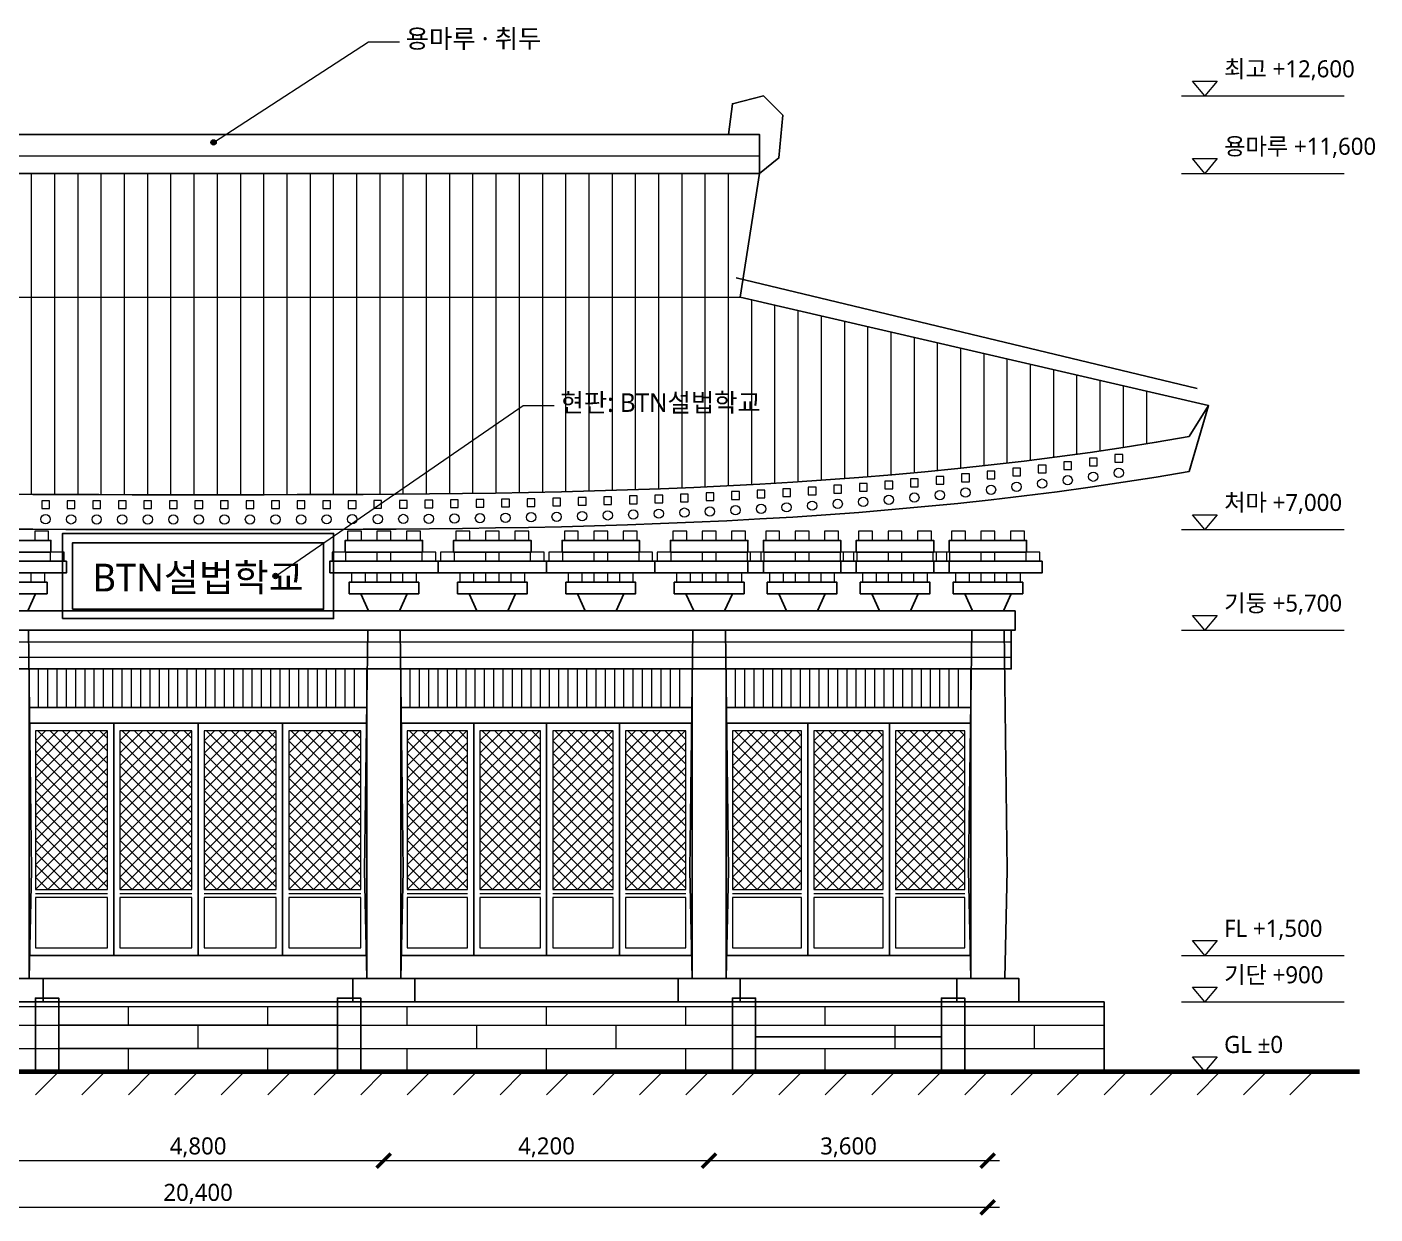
# Model space of a CAD drawing. Header units: millimetres. Extents: x -15803 to 15199, y -1840 to 13491.
# Drawn here: x -2210 to 15199, y -1840 to 13491 of the extents above; entities that cross this region are included whole.
import ezdxf
from ezdxf.enums import TextEntityAlignment as Align

# ---------------------------------------------------------------- set-up
doc = ezdxf.new("R2010")
doc.units = ezdxf.units.MM
for name, color, linetype, lineweight in [('A-CUT', 7, 'CONTINUOUS', 50), ('A-DIM', 3, 'CONTINUOUS', 13), ('A-GRND', 7, 'CONTINUOUS', 70), ('A-OBJ', 7, 'CONTINUOUS', 25), ('A-TEXT', 7, 'CONTINUOUS', 13), ('A-THIN', 9, 'CONTINUOUS', 13)]:
    doc.layers.add(name, color=color, linetype=linetype, lineweight=lineweight)
doc.styles.add('KR', font='malgun.ttf')

msp = doc.modelspace()

# ---------------------------------------------------------------- hatches: boundary and pattern name
at = {"layer": 'A-DIM'}
for points in [[(235, 12000), (233.81, 12009.06), (230.31, 12017.5), (224.75, 12024.75), (217.5, 12030.31), (209.06, 12033.81), (200, 12035), (190.94, 12033.81), (182.5, 12030.31), (175.25, 12024.75), (169.69, 12017.5), (166.19, 12009.06), (165, 12000), (166.19, 11990.94), (169.69, 11982.5), (175.25, 11975.25), (182.5, 11969.69), (190.94, 11966.19), (200, 11965), (209.06, 11966.19), (217.5, 11969.69), (224.75, 11975.25), (230.31, 11982.5), (233.81, 11990.94)], [(1035, 6400), (1033.81, 6409.06), (1030.31, 6417.5), (1024.75, 6424.75), (1017.5, 6430.31), (1009.06, 6433.81), (1000, 6435), (990.94, 6433.81), (982.5, 6430.31), (975.25, 6424.75), (969.69, 6417.5), (966.19, 6409.06), (965, 6400), (966.19, 6390.94), (969.69, 6382.5), (975.25, 6375.25), (982.5, 6369.69), (990.94, 6366.19), (1000, 6365), (1009.06, 6366.19), (1017.5, 6369.69), (1024.75, 6375.25), (1030.31, 6382.5), (1033.81, 6390.94)]]:
    msp.add_hatch(color=7, dxfattribs=at).paths.add_polyline_path(points)

# ---------------------------------------------------------------- linework, layer by layer
at = {"layer": 'A-CUT'}
for p, q in [((2310, -1240), (2490, -1060)), ((2310, -1240), (2490, -1060)), ((6510, -1240), (6690, -1060)), ((6510, -1240), (6690, -1060)), ((10110, -1240), (10290, -1060)), ((10110, -1840), (10290, -1660))]:
    msp.add_line(p, q, dxfattribs=at)
at = {"layer": 'A-DIM'}
for p, q in [((200, 12000), (2200, 13300)), ((2200, 13300), (2600, 13300)), ((12700, 12600), (14800, 12600)), ((12700, 11600), (14800, 11600)), ((1000, 6400), (4200, 8600)), ((4200, 8600), (4600, 8600)), ((12700, 7000), (14800, 7000)), ((12700, 5700), (14800, 5700)), ((12700, 1500), (14800, 1500)), ((12700, 900), (14800, 900)), ((12700, 0), (14800, 0)), ((-2550, -1150), (2550, -1150)), ((2250, -1150), (6750, -1150)), ((6450, -1150), (10350, -1150)), ((-10350, -1750), (10350, -1750))]:
    msp.add_line(p, q, dxfattribs=at)
for points in [[(13000, 12600), (12840, 12792), (13160, 12792)], [(13000, 11600), (12840, 11792), (13160, 11792)], [(13000, 7000), (12840, 7192), (13160, 7192)], [(13000, 5700), (12840, 5892), (13160, 5892)], [(13000, 1500), (12840, 1692), (13160, 1692)], [(13000, 900), (12840, 1092), (13160, 1092)], [(13000, 0), (12840, 192), (13160, 192)]]:
    msp.add_lwpolyline(points, close=True, dxfattribs=at)
for centre in [(200, 12000), (1000, 6400)]:
    msp.add_circle(centre, 35, dxfattribs=at)
at = {"layer": 'A-GRND'}
msp.add_line((-15000, 0), (15000, 0), dxfattribs=at)
at = {"layer": 'A-OBJ'}
for p, q in [((-1800, 600), (1800, 600)), ((7200, 450), (9600, 450)), ((-1800, 300), (1800, 300))]:
    msp.add_line(p, q, dxfattribs=at)
for points in [[(7250, 11600), (7500, 11800), (7550, 12350), (7300, 12600), (6900, 12500), (6850, 12100)], [(7000, 10000), (7250, 11600)], [(12900, 8820), (6950, 10250)], [(13050, 8600), (7000, 10000)], [(12800, 7750), (13050, 8600), (12800, 8200)], [(-2560, 7456), (-2133.33, 7453.47), (-1706.67, 7451.78), (-1280, 7450.75), (-853.33, 7450.22), (-426.67, 7450.03), (0, 7450), (426.67, 7450.03), (853.33, 7450.22), (1280, 7450.75), (1706.67, 7451.78), (2133.33, 7453.47), (2560, 7456), (2986.67, 7459.53), (3413.33, 7464.22), (3840, 7470.25), (4266.67, 7477.78), (4693.33, 7486.97), (5120, 7498), (5546.67, 7511.03), (5973.33, 7526.22), (6400, 7543.75), (6826.67, 7563.78), (7253.33, 7586.47), (7680, 7612), (8106.67, 7640.53), (8533.33, 7672.22), (8960, 7707.25), (9386.67, 7745.78), (9813.33, 7787.97), (10240, 7834), (10666.67, 7884.03), (11093.33, 7938.22), (11520, 7996.75), (11946.67, 8059.78), (12373.33, 8127.47), (12800, 8200)], [(-2560, 7006), (-2133.33, 7003.47), (-1706.67, 7001.78), (-1280, 7000.75), (-853.33, 7000.22), (-426.67, 7000.03), (0, 7000), (426.67, 7000.03), (853.33, 7000.22), (1280, 7000.75), (1706.67, 7001.78), (2133.33, 7003.47), (2560, 7006), (2986.67, 7009.53), (3413.33, 7014.22), (3840, 7020.25), (4266.67, 7027.78), (4693.33, 7036.97), (5120, 7048), (5546.67, 7061.03), (5973.33, 7076.22), (6400, 7093.75), (6826.67, 7113.78), (7253.33, 7136.47), (7680, 7162), (8106.67, 7190.53), (8533.33, 7222.22), (8960, 7257.25), (9386.67, 7295.78), (9813.33, 7337.97), (10240, 7384), (10666.67, 7434.03), (11093.33, 7488.22), (11520, 7546.75), (11946.67, 7609.78), (12373.33, 7677.47), (12800, 7750)]]:
    msp.add_lwpolyline(points, dxfattribs=at)
for points in [[(-7250, 11600), (7250, 11600), (7250, 12100), (-7250, 12100)], [(-2900, 6710), (-1900, 6710), (-1900, 6860), (-2900, 6860)], [(-1750, 5850), (1750, 5850), (1750, 6950), (-1750, 6950)], [(-1620, 5970), (1620, 5970), (1620, 6830), (-1620, 6830)], [(1900, 6710), (2900, 6710), (2900, 6860), (1900, 6860)], [(3300, 6710), (4300, 6710), (4300, 6860), (3300, 6860)], [(4700, 6710), (5700, 6710), (5700, 6860), (4700, 6860)], [(6100, 6710), (7100, 6710), (7100, 6860), (6100, 6860)], [(7300, 6710), (8300, 6710), (8300, 6860), (7300, 6860)], [(8500, 6710), (9500, 6710), (9500, 6860), (8500, 6860)], [(9700, 6710), (10700, 6710), (10700, 6860), (9700, 6860)], [(-3100, 6440), (-1700, 6440), (-1700, 6590), (-3100, 6590)], [(1700, 6440), (3100, 6440), (3100, 6590), (1700, 6590)], [(3100, 6440), (4500, 6440), (4500, 6590), (3100, 6590)], [(4500, 6440), (5900, 6440), (5900, 6590), (4500, 6590)], [(5900, 6440), (7300, 6440), (7300, 6590), (5900, 6590)], [(7100, 6440), (8500, 6440), (8500, 6590), (7100, 6590)], [(8300, 6440), (9700, 6440), (9700, 6590), (8300, 6590)], [(9500, 6440), (10900, 6440), (10900, 6590), (9500, 6590)], [(-2850, 6170), (-1950, 6170), (-1950, 6320), (-2850, 6320)], [(1950, 6170), (2850, 6170), (2850, 6320), (1950, 6320)], [(3350, 6170), (4250, 6170), (4250, 6320), (3350, 6320)], [(4750, 6170), (5650, 6170), (5650, 6320), (4750, 6320)], [(6150, 6170), (7050, 6170), (7050, 6320), (6150, 6320)], [(7350, 6170), (8250, 6170), (8250, 6320), (7350, 6320)], [(8550, 6170), (9450, 6170), (9450, 6320), (8550, 6320)], [(9750, 6170), (10650, 6170), (10650, 6320), (9750, 6320)], [(-2600, 5950), (-2200, 5950), (-2100, 6170), (-2700, 6170)], [(2200, 5950), (2600, 5950), (2700, 6170), (2100, 6170)], [(3600, 5950), (4000, 5950), (4100, 6170), (3500, 6170)], [(5000, 5950), (5400, 5950), (5500, 6170), (4900, 6170)], [(6400, 5950), (6800, 5950), (6900, 6170), (6300, 6170)], [(7600, 5950), (8000, 5950), (8100, 6170), (7500, 6170)], [(8800, 5950), (9200, 5950), (9300, 6170), (8700, 6170)], [(10000, 5950), (10400, 5950), (10500, 6170), (9900, 6170)], [(-10550, 5700), (10550, 5700), (10550, 5950), (-10550, 5950)], [(-10500, 5200), (10500, 5200), (10500, 5700), (-10500, 5700)], [(-2620, 1200), (-2650, 2600), (-2610, 5700), (-2190, 5700), (-2150, 2600), (-2180, 1200)], [(2180, 1200), (2150, 2600), (2190, 5700), (2610, 5700), (2650, 2600), (2620, 1200)], [(6380, 1200), (6350, 2600), (6390, 5700), (6810, 5700), (6850, 2600), (6820, 1200)], [(9980, 1200), (9950, 2600), (9990, 5700), (10410, 5700), (10450, 2600), (10420, 1200)], [(-2180, 4700), (2180, 4700), (2180, 5200), (-2180, 5200)], [(2620, 4700), (6380, 4700), (6380, 5200), (2620, 5200)], [(6820, 4700), (9980, 4700), (9980, 5200), (6820, 5200)], [(-2180, 4500), (2180, 4500), (2180, 4700), (-2180, 4700)], [(2620, 4500), (6380, 4500), (6380, 4700), (2620, 4700)], [(6820, 4500), (9980, 4500), (9980, 4700), (6820, 4700)], [(-2180, 1500), (-1090, 1500), (-1090, 4500), (-2180, 4500)], [(-1090, 1500), (0, 1500), (0, 4500), (-1090, 4500)], [(0, 1500), (1090, 1500), (1090, 4500), (0, 4500)], [(1090, 1500), (2180, 1500), (2180, 4500), (1090, 4500)], [(2620, 1500), (3560, 1500), (3560, 4500), (2620, 4500)], [(3560, 1500), (4500, 1500), (4500, 4500), (3560, 4500)], [(4500, 1500), (5440, 1500), (5440, 4500), (4500, 4500)], [(5440, 1500), (6380, 1500), (6380, 4500), (5440, 4500)], [(6820, 1500), (7873.33, 1500), (7873.33, 4500), (6820, 4500)], [(7873.33, 1500), (8926.67, 1500), (8926.67, 4500), (7873.33, 4500)], [(8926.67, 1500), (9980, 1500), (9980, 4500), (8926.67, 4500)], [(-2180, 1200), (2180, 1200), (2180, 1500), (-2180, 1500)], [(2620, 1200), (6380, 1200), (6380, 1500), (2620, 1500)], [(6820, 1200), (9980, 1200), (9980, 1500), (6820, 1500)], [(-2800, 900), (-2000, 900), (-2000, 1200), (-2800, 1200)], [(2000, 900), (2800, 900), (2800, 1200), (2000, 1200)], [(6200, 900), (7000, 900), (7000, 1200), (6200, 1200)], [(9800, 900), (10600, 900), (10600, 1200), (9800, 1200)], [(-11700, 0), (11700, 0), (11700, 900), (-11700, 900)], [(-2100, 0), (-1800, 0), (-1800, 950), (-2100, 950)], [(-1800, 0), (1800, 0), (1800, 900), (-1800, 900)], [(1800, 0), (2100, 0), (2100, 950), (1800, 950)], [(6900, 0), (7200, 0), (7200, 950), (6900, 950)], [(7200, 0), (9600, 0), (9600, 900), (7200, 900)], [(9600, 0), (9900, 0), (9900, 950), (9600, 950)]]:
    msp.add_lwpolyline(points, close=True, dxfattribs=at)
at = {"layer": 'A-THIN'}
for p, q in [((-7250, 11825), (7250, 11825)), ((-2150, 7453.55), (-2150, 11600)), ((-1850, 7452.26), (-1850, 11600)), ((-1550, 7451.33), (-1550, 11600)), ((-1250, 7450.7), (-1250, 11600)), ((-950, 7450.31), (-950, 11600)), ((-650, 7450.1), (-650, 11600)), ((-350, 7450.02), (-350, 11600)), ((-50, 7450), (-50, 11600)), ((250, 7450.01), (250, 11600)), ((550, 7450.06), (550, 11600)), ((850, 7450.22), (850, 11600)), ((1150, 7450.54), (1150, 11600)), ((1450, 7451.09), (1450, 11600)), ((1750, 7451.92), (1750, 11600)), ((2050, 7453.08), (2050, 11600)), ((2350, 7454.64), (2350, 11600)), ((2650, 7456.66), (2650, 11600)), ((2950, 7459.18), (2950, 11600)), ((3250, 7462.28), (3250, 11600)), ((3550, 7466), (3550, 11600)), ((3850, 7470.41), (3850, 11600)), ((4150, 7475.56), (4150, 11600)), ((4450, 7481.51), (4450, 11600)), ((4750, 7488.33), (4750, 11600)), ((5050, 7496.06), (5050, 11600)), ((5350, 7504.76), (5350, 11600)), ((5650, 7514.5), (5650, 11600)), ((5950, 7525.33), (5950, 11600)), ((6250, 7537.31), (6250, 11600)), ((6550, 7550.5), (6550, 11600)), ((6850, 7564.95), (6850, 11600)), ((-7000, 10000), (7000, 10000)), ((7150, 7580.72), (7150, 9965.29)), ((7450, 7597.88), (7450, 9895.87)), ((7750, 7616.47), (7750, 9826.45)), ((8050, 7636.56), (8050, 9757.02)), ((8350, 7658.2), (8350, 9687.6)), ((8650, 7681.46), (8650, 9618.18)), ((8950, 7706.39), (8950, 9548.76)), ((9250, 7733.05), (9250, 9479.34)), ((9550, 7761.49), (9550, 9409.92)), ((9850, 7791.77), (9850, 9340.5)), ((10150, 7823.96), (10150, 9271.07)), ((10450, 7858.11), (10450, 9201.65)), ((10750, 7894.28), (10750, 9132.23)), ((11050, 7932.52), (11050, 9062.81)), ((11350, 7972.9), (11350, 8993.39)), ((11650, 8015.47), (11650, 8923.97)), ((11950, 8060.29), (11950, 8854.55)), ((12250, 8107.42), (12250, 8785.12)), ((-10500, 5550), (10500, 5550)), ((-10500, 5350), (10500, 5350)), ((-2060, 4700), (-2060, 5200)), ((-1940, 4700), (-1940, 5200)), ((-1820, 4700), (-1820, 5200)), ((-1700, 4700), (-1700, 5200)), ((-1580, 4700), (-1580, 5200)), ((-1460, 4700), (-1460, 5200)), ((-1340, 4700), (-1340, 5200)), ((-1220, 4700), (-1220, 5200)), ((-1100, 4700), (-1100, 5200)), ((-980, 4700), (-980, 5200)), ((-860, 4700), (-860, 5200)), ((-740, 4700), (-740, 5200)), ((-620, 4700), (-620, 5200)), ((-500, 4700), (-500, 5200)), ((-380, 4700), (-380, 5200)), ((-260, 4700), (-260, 5200)), ((-140, 4700), (-140, 5200)), ((-20, 4700), (-20, 5200)), ((100, 4700), (100, 5200)), ((220, 4700), (220, 5200)), ((340, 4700), (340, 5200)), ((460, 4700), (460, 5200)), ((580, 4700), (580, 5200)), ((700, 4700), (700, 5200)), ((820, 4700), (820, 5200)), ((940, 4700), (940, 5200)), ((1060, 4700), (1060, 5200)), ((1180, 4700), (1180, 5200)), ((1300, 4700), (1300, 5200)), ((1420, 4700), (1420, 5200)), ((1540, 4700), (1540, 5200)), ((1660, 4700), (1660, 5200)), ((1780, 4700), (1780, 5200)), ((1900, 4700), (1900, 5200)), ((2020, 4700), (2020, 5200)), ((2740, 4700), (2740, 5200)), ((2860, 4700), (2860, 5200)), ((2980, 4700), (2980, 5200)), ((3100, 4700), (3100, 5200)), ((3220, 4700), (3220, 5200)), ((3340, 4700), (3340, 5200)), ((3460, 4700), (3460, 5200)), ((3580, 4700), (3580, 5200)), ((3700, 4700), (3700, 5200)), ((3820, 4700), (3820, 5200)), ((3940, 4700), (3940, 5200)), ((4060, 4700), (4060, 5200)), ((4180, 4700), (4180, 5200)), ((4300, 4700), (4300, 5200)), ((4420, 4700), (4420, 5200)), ((4540, 4700), (4540, 5200)), ((4660, 4700), (4660, 5200)), ((4780, 4700), (4780, 5200)), ((4900, 4700), (4900, 5200)), ((5020, 4700), (5020, 5200)), ((5140, 4700), (5140, 5200)), ((5260, 4700), (5260, 5200)), ((5380, 4700), (5380, 5200)), ((5500, 4700), (5500, 5200)), ((5620, 4700), (5620, 5200)), ((5740, 4700), (5740, 5200)), ((5860, 4700), (5860, 5200)), ((5980, 4700), (5980, 5200)), ((6100, 4700), (6100, 5200)), ((6220, 4700), (6220, 5200)), ((6940, 4700), (6940, 5200)), ((7060, 4700), (7060, 5200)), ((7180, 4700), (7180, 5200)), ((7300, 4700), (7300, 5200)), ((7420, 4700), (7420, 5200)), ((7540, 4700), (7540, 5200)), ((7660, 4700), (7660, 5200)), ((7780, 4700), (7780, 5200)), ((7900, 4700), (7900, 5200)), ((8020, 4700), (8020, 5200)), ((8140, 4700), (8140, 5200)), ((8260, 4700), (8260, 5200)), ((8380, 4700), (8380, 5200)), ((8500, 4700), (8500, 5200)), ((8620, 4700), (8620, 5200)), ((8740, 4700), (8740, 5200)), ((8860, 4700), (8860, 5200)), ((8980, 4700), (8980, 5200)), ((9100, 4700), (9100, 5200)), ((9220, 4700), (9220, 5200)), ((9340, 4700), (9340, 5200)), ((9460, 4700), (9460, 5200)), ((9580, 4700), (9580, 5200)), ((9700, 4700), (9700, 5200)), ((9820, 4700), (9820, 5200)), ((-2100, 3470), (-1170, 4400)), ((-2100, 3630), (-1330, 4400)), ((-2100, 3790), (-1490, 4400)), ((-2100, 3950), (-1650, 4400)), ((-2100, 4110), (-1810, 4400)), ((-2100, 4270), (-1970, 4400)), ((-2070, 4400), (-1170, 3500)), ((-1910, 4400), (-1170, 3660)), ((-1750, 4400), (-1170, 3820)), ((-1590, 4400), (-1170, 3980)), ((-1430, 4400), (-1170, 4140)), ((-1270, 4400), (-1170, 4300)), ((-1010, 3470), (-80, 4400)), ((-1010, 3630), (-240, 4400)), ((-1010, 3790), (-400, 4400)), ((-1010, 3950), (-560, 4400)), ((-1010, 4110), (-720, 4400)), ((-1010, 4270), (-880, 4400)), ((-980, 4400), (-80, 3500)), ((-820, 4400), (-80, 3660)), ((-660, 4400), (-80, 3820)), ((-500, 4400), (-80, 3980)), ((-340, 4400), (-80, 4140)), ((-180, 4400), (-80, 4300)), ((80, 3470), (1010, 4400)), ((80, 3630), (850, 4400)), ((80, 3790), (690, 4400)), ((80, 3950), (530, 4400)), ((80, 4110), (370, 4400)), ((80, 4270), (210, 4400)), ((110, 4400), (1010, 3500)), ((270, 4400), (1010, 3660)), ((430, 4400), (1010, 3820)), ((590, 4400), (1010, 3980)), ((750, 4400), (1010, 4140)), ((910, 4400), (1010, 4300)), ((1170, 3470), (2100, 4400)), ((1170, 3630), (1940, 4400)), ((1170, 3790), (1780, 4400)), ((1170, 3950), (1620, 4400)), ((1170, 4110), (1460, 4400)), ((1170, 4270), (1300, 4400)), ((1200, 4400), (2100, 3500)), ((1360, 4400), (2100, 3660)), ((1520, 4400), (2100, 3820)), ((1680, 4400), (2100, 3980)), ((1840, 4400), (2100, 4140)), ((2000, 4400), (2100, 4300)), ((2700, 3630), (3470, 4400)), ((2700, 3790), (3310, 4400)), ((2700, 3950), (3150, 4400)), ((2700, 4110), (2990, 4400)), ((2700, 4270), (2830, 4400)), ((2730, 4400), (3480, 3650)), ((2890, 4400), (3480, 3810)), ((3050, 4400), (3480, 3970)), ((3210, 4400), (3480, 4130)), ((3370, 4400), (3480, 4290)), ((3640, 3630), (4410, 4400)), ((3640, 3790), (4250, 4400)), ((3640, 3950), (4090, 4400)), ((3640, 4110), (3930, 4400)), ((3640, 4270), (3770, 4400)), ((3670, 4400), (4420, 3650)), ((3830, 4400), (4420, 3810)), ((3990, 4400), (4420, 3970)), ((4150, 4400), (4420, 4130)), ((4310, 4400), (4420, 4290)), ((4580, 3630), (5350, 4400)), ((4580, 3790), (5190, 4400)), ((4580, 3950), (5030, 4400)), ((4580, 4110), (4870, 4400)), ((4580, 4270), (4710, 4400)), ((4610, 4400), (5360, 3650)), ((4770, 4400), (5360, 3810)), ((4930, 4400), (5360, 3970)), ((5090, 4400), (5360, 4130)), ((5250, 4400), (5360, 4290)), ((5520, 3630), (6290, 4400)), ((5520, 3790), (6130, 4400)), ((5520, 3950), (5970, 4400)), ((5520, 4110), (5810, 4400)), ((5520, 4270), (5650, 4400)), ((5550, 4400), (6300, 3650)), ((5710, 4400), (6300, 3810)), ((5870, 4400), (6300, 3970)), ((6030, 4400), (6300, 4130)), ((6190, 4400), (6300, 4290)), ((6900, 3630), (7670, 4400)), ((6900, 3790), (7510, 4400)), ((6900, 3950), (7350, 4400)), ((6900, 4110), (7190, 4400)), ((6900, 4270), (7030, 4400)), ((6900, 3470), (7793.33, 4363.33)), ((6930, 4400), (7793.33, 3536.67)), ((7090, 4400), (7793.33, 3696.67)), ((7250, 4400), (7793.33, 3856.67)), ((7410, 4400), (7793.33, 4016.67)), ((7570, 4400), (7793.33, 4176.67)), ((7730, 4400), (7793.33, 4336.67)), ((7953.33, 3630), (8723.33, 4400)), ((7953.33, 3790), (8563.33, 4400)), ((7953.33, 3950), (8403.33, 4400)), ((7953.33, 4110), (8243.33, 4400)), ((7953.33, 4270), (8083.33, 4400)), ((7953.33, 3470), (8846.67, 4363.33)), ((7983.33, 4400), (8846.67, 3536.67)), ((8143.33, 4400), (8846.67, 3696.67)), ((8303.33, 4400), (8846.67, 3856.67)), ((8463.33, 4400), (8846.67, 4016.67)), ((8623.33, 4400), (8846.67, 4176.67)), ((8783.33, 4400), (8846.67, 4336.67)), ((9006.67, 3630), (9776.67, 4400)), ((9006.67, 3790), (9616.67, 4400)), ((9006.67, 3950), (9456.67, 4400)), ((9006.67, 4110), (9296.67, 4400)), ((9006.67, 4270), (9136.67, 4400)), ((9006.67, 3470), (9900, 4363.33)), ((9036.67, 4400), (9900, 3536.67)), ((9196.67, 4400), (9900, 3696.67)), ((9356.67, 4400), (9900, 3856.67)), ((9516.67, 4400), (9900, 4016.67)), ((9676.67, 4400), (9900, 4176.67)), ((9836.67, 4400), (9900, 4336.67)), ((-2100, 4270), (-1170, 3340)), ((-2100, 3310), (-1170, 4240)), ((-1010, 4270), (-80, 3340)), ((-1010, 3310), (-80, 4240)), ((80, 4270), (1010, 3340)), ((80, 3310), (1010, 4240)), ((1170, 4270), (2100, 3340)), ((1170, 3310), (2100, 4240)), ((2700, 4270), (3480, 3490)), ((2700, 3470), (3480, 4250)), ((3640, 4270), (4420, 3490)), ((3640, 3470), (4420, 4250)), ((4580, 4270), (5360, 3490)), ((4580, 3470), (5360, 4250)), ((5520, 4270), (6300, 3490)), ((5520, 3470), (6300, 4250)), ((6900, 4270), (7793.33, 3376.67)), ((6900, 3310), (7793.33, 4203.33)), ((7953.33, 4270), (8846.67, 3376.67)), ((7953.33, 3310), (8846.67, 4203.33)), ((9006.67, 4270), (9900, 3376.67)), ((9006.67, 3310), (9900, 4203.33)), ((-2100, 4110), (-1170, 3180)), ((-2100, 3150), (-1170, 4080)), ((-1010, 4110), (-80, 3180)), ((-1010, 3150), (-80, 4080)), ((80, 4110), (1010, 3180)), ((80, 3150), (1010, 4080)), ((1170, 4110), (2100, 3180)), ((1170, 3150), (2100, 4080)), ((2700, 4110), (3480, 3330)), ((2700, 3310), (3480, 4090)), ((3640, 4110), (4420, 3330)), ((3640, 3310), (4420, 4090)), ((4580, 4110), (5360, 3330)), ((4580, 3310), (5360, 4090)), ((5520, 4110), (6300, 3330)), ((5520, 3310), (6300, 4090)), ((6900, 4110), (7793.33, 3216.67)), ((6900, 3150), (7793.33, 4043.33)), ((7953.33, 4110), (8846.67, 3216.67)), ((7953.33, 3150), (8846.67, 4043.33)), ((9006.67, 4110), (9900, 3216.67)), ((9006.67, 3150), (9900, 4043.33)), ((-2100, 3950), (-1170, 3020)), ((-2100, 2990), (-1170, 3920)), ((-1010, 3950), (-80, 3020)), ((-1010, 2990), (-80, 3920)), ((80, 3950), (1010, 3020)), ((80, 2990), (1010, 3920)), ((1170, 3950), (2100, 3020)), ((1170, 2990), (2100, 3920)), ((2700, 3950), (3480, 3170)), ((2700, 3150), (3480, 3930)), ((3640, 3950), (4420, 3170)), ((3640, 3150), (4420, 3930)), ((4580, 3950), (5360, 3170)), ((4580, 3150), (5360, 3930)), ((5520, 3950), (6300, 3170)), ((5520, 3150), (6300, 3930)), ((6900, 3950), (7793.33, 3056.67)), ((6900, 2990), (7793.33, 3883.33)), ((7953.33, 3950), (8846.67, 3056.67)), ((7953.33, 2990), (8846.67, 3883.33)), ((9006.67, 3950), (9900, 3056.67)), ((9006.67, 2990), (9900, 3883.33)), ((-2100, 3790), (-1170, 2860)), ((-2100, 2830), (-1170, 3760)), ((-1010, 3790), (-80, 2860)), ((-1010, 2830), (-80, 3760)), ((80, 3790), (1010, 2860)), ((80, 2830), (1010, 3760)), ((1170, 3790), (2100, 2860)), ((1170, 2830), (2100, 3760)), ((2700, 3790), (3480, 3010)), ((2700, 2990), (3480, 3770)), ((3640, 3790), (4420, 3010)), ((3640, 2990), (4420, 3770)), ((4580, 3790), (5360, 3010)), ((4580, 2990), (5360, 3770)), ((5520, 3790), (6300, 3010)), ((5520, 2990), (6300, 3770)), ((6900, 3790), (7793.33, 2896.67)), ((6900, 2830), (7793.33, 3723.33)), ((7953.33, 3790), (8846.67, 2896.67)), ((7953.33, 2830), (8846.67, 3723.33)), ((9006.67, 3790), (9900, 2896.67)), ((9006.67, 2830), (9900, 3723.33)), ((-2100, 3630), (-1170, 2700)), ((-2100, 2670), (-1170, 3600)), ((-1010, 3630), (-80, 2700)), ((-1010, 2670), (-80, 3600)), ((80, 3630), (1010, 2700)), ((80, 2670), (1010, 3600)), ((1170, 3630), (2100, 2700)), ((1170, 2670), (2100, 3600)), ((2700, 3630), (3480, 2850)), ((2700, 2830), (3480, 3610)), ((3640, 3630), (4420, 2850)), ((3640, 2830), (4420, 3610)), ((4580, 3630), (5360, 2850)), ((4580, 2830), (5360, 3610)), ((5520, 3630), (6300, 2850)), ((5520, 2830), (6300, 3610)), ((6900, 3630), (7793.33, 2736.67)), ((6900, 2670), (7793.33, 3563.33)), ((7953.33, 3630), (8846.67, 2736.67)), ((7953.33, 2670), (8846.67, 3563.33)), ((9006.67, 3630), (9900, 2736.67)), ((9006.67, 2670), (9900, 3563.33)), ((-2100, 3470), (-1170, 2540)), ((-2100, 2510), (-1170, 3440)), ((-2100, 3310), (-1170, 2380)), ((-1010, 3470), (-80, 2540)), ((-1010, 2510), (-80, 3440)), ((-1010, 3310), (-80, 2380)), ((80, 3470), (1010, 2540)), ((80, 2510), (1010, 3440)), ((80, 3310), (1010, 2380)), ((1170, 3470), (2100, 2540)), ((1170, 2510), (2100, 3440)), ((1170, 3310), (2100, 2380)), ((2700, 3470), (3480, 2690)), ((2700, 2670), (3480, 3450)), ((2700, 3310), (3480, 2530)), ((3640, 3470), (4420, 2690)), ((3640, 2670), (4420, 3450)), ((3640, 3310), (4420, 2530)), ((4580, 3470), (5360, 2690)), ((4580, 2670), (5360, 3450)), ((4580, 3310), (5360, 2530)), ((5520, 3470), (6300, 2690)), ((5520, 2670), (6300, 3450)), ((5520, 3310), (6300, 2530)), ((6900, 3470), (7793.33, 2576.67)), ((6900, 2510), (7793.33, 3403.33)), ((6900, 3310), (7793.33, 2416.67)), ((7953.33, 3470), (8846.67, 2576.67)), ((7953.33, 2510), (8846.67, 3403.33)), ((7953.33, 3310), (8846.67, 2416.67)), ((9006.67, 3470), (9900, 2576.67)), ((9006.67, 2510), (9900, 3403.33)), ((9006.67, 3310), (9900, 2416.67)), ((-2100, 2350), (-1170, 3280)), ((-2100, 3150), (-1300, 2350)), ((-1010, 2350), (-80, 3280)), ((-1010, 3150), (-210, 2350)), ((80, 2350), (1010, 3280)), ((80, 3150), (880, 2350)), ((1170, 2350), (2100, 3280)), ((1170, 3150), (1970, 2350)), ((2700, 2510), (3480, 3290)), ((2700, 3150), (3480, 2370)), ((3640, 2510), (4420, 3290)), ((3640, 3150), (4420, 2370)), ((4580, 2510), (5360, 3290)), ((4580, 3150), (5360, 2370)), ((5520, 2510), (6300, 3290)), ((5520, 3150), (6300, 2370)), ((6900, 2350), (7793.33, 3243.33)), ((6900, 3150), (7700, 2350)), ((7953.33, 2350), (8846.67, 3243.33)), ((7953.33, 3150), (8753.33, 2350)), ((9006.67, 2350), (9900, 3243.33)), ((9006.67, 3150), (9806.67, 2350)), ((-2100, 2990), (-1460, 2350)), ((-1940, 2350), (-1170, 3120)), ((-1780, 2350), (-1170, 2960)), ((-1010, 2990), (-370, 2350)), ((-850, 2350), (-80, 3120)), ((-690, 2350), (-80, 2960)), ((80, 2990), (720, 2350)), ((240, 2350), (1010, 3120)), ((400, 2350), (1010, 2960)), ((1170, 2990), (1810, 2350)), ((1330, 2350), (2100, 3120)), ((1490, 2350), (2100, 2960)), ((2700, 2350), (3480, 3130)), ((2700, 2990), (3340, 2350)), ((2860, 2350), (3480, 2970)), ((3640, 2350), (4420, 3130)), ((3640, 2990), (4280, 2350)), ((3800, 2350), (4420, 2970)), ((4580, 2350), (5360, 3130)), ((4580, 2990), (5220, 2350)), ((4740, 2350), (5360, 2970)), ((5520, 2350), (6300, 3130)), ((5520, 2990), (6160, 2350)), ((5680, 2350), (6300, 2970)), ((6900, 2990), (7540, 2350)), ((7060, 2350), (7793.33, 3083.33)), ((7953.33, 2990), (8593.33, 2350)), ((8113.33, 2350), (8846.67, 3083.33)), ((9006.67, 2990), (9646.67, 2350)), ((9166.67, 2350), (9900, 3083.33)), ((-2100, 2830), (-1620, 2350)), ((-1620, 2350), (-1170, 2800)), ((-1010, 2830), (-530, 2350)), ((-530, 2350), (-80, 2800)), ((80, 2830), (560, 2350)), ((560, 2350), (1010, 2800)), ((1170, 2830), (1650, 2350)), ((1650, 2350), (2100, 2800)), ((2700, 2830), (3180, 2350)), ((3020, 2350), (3480, 2810)), ((3640, 2830), (4120, 2350)), ((3960, 2350), (4420, 2810)), ((4580, 2830), (5060, 2350)), ((4900, 2350), (5360, 2810)), ((5520, 2830), (6000, 2350)), ((5840, 2350), (6300, 2810)), ((6900, 2830), (7380, 2350)), ((7220, 2350), (7793.33, 2923.33)), ((7953.33, 2830), (8433.33, 2350)), ((8273.33, 2350), (8846.67, 2923.33)), ((9006.67, 2830), (9486.67, 2350)), ((9326.67, 2350), (9900, 2923.33)), ((-2100, 2670), (-1780, 2350)), ((-1460, 2350), (-1170, 2640)), ((-1010, 2670), (-690, 2350)), ((-370, 2350), (-80, 2640)), ((80, 2670), (400, 2350)), ((720, 2350), (1010, 2640)), ((1170, 2670), (1490, 2350)), ((1810, 2350), (2100, 2640)), ((2700, 2670), (3020, 2350)), ((3180, 2350), (3480, 2650)), ((3640, 2670), (3960, 2350)), ((4120, 2350), (4420, 2650)), ((4580, 2670), (4900, 2350)), ((5060, 2350), (5360, 2650)), ((5520, 2670), (5840, 2350)), ((6000, 2350), (6300, 2650)), ((6900, 2670), (7220, 2350)), ((7380, 2350), (7793.33, 2763.33)), ((7953.33, 2670), (8273.33, 2350)), ((8433.33, 2350), (8846.67, 2763.33)), ((9006.67, 2670), (9326.67, 2350)), ((9486.67, 2350), (9900, 2763.33)), ((-2100, 2510), (-1940, 2350)), ((-1300, 2350), (-1170, 2480)), ((-1010, 2510), (-850, 2350)), ((-210, 2350), (-80, 2480)), ((80, 2510), (240, 2350)), ((880, 2350), (1010, 2480)), ((1170, 2510), (1330, 2350)), ((1970, 2350), (2100, 2480)), ((2700, 2510), (2860, 2350)), ((3340, 2350), (3480, 2490)), ((3640, 2510), (3800, 2350)), ((4280, 2350), (4420, 2490)), ((4580, 2510), (4740, 2350)), ((5220, 2350), (5360, 2490)), ((5520, 2510), (5680, 2350)), ((6160, 2350), (6300, 2490)), ((6900, 2510), (7060, 2350)), ((7540, 2350), (7793.33, 2603.33)), ((7700, 2350), (7793.33, 2443.33)), ((7953.33, 2510), (8113.33, 2350)), ((8593.33, 2350), (8846.67, 2603.33)), ((8753.33, 2350), (8846.67, 2443.33)), ((9006.67, 2510), (9166.67, 2350)), ((9646.67, 2350), (9900, 2603.33)), ((9806.67, 2350), (9900, 2443.33)), ((-2100, 2300), (-1170, 2300)), ((-1010, 2300), (-80, 2300)), ((80, 2300), (1010, 2300)), ((1170, 2300), (2100, 2300)), ((2700, 2300), (3480, 2300)), ((3640, 2300), (4420, 2300)), ((4580, 2300), (5360, 2300)), ((5520, 2300), (6300, 2300)), ((6900, 2300), (7793.33, 2300)), ((7953.33, 2300), (8846.67, 2300)), ((9006.67, 2300), (9900, 2300)), ((-11700, 840), (11700, 840)), ((-900, 600), (-900, 840)), ((900, 600), (900, 840)), ((2700, 600), (2700, 840)), ((4500, 600), (4500, 840)), ((6300, 600), (6300, 840)), ((8100, 600), (8100, 840)), ((9900, 600), (9900, 840)), ((-11700, 600), (11700, 600)), ((-1800, 300), (-1800, 600)), ((0, 300), (0, 600)), ((1800, 300), (1800, 600)), ((3600, 300), (3600, 600)), ((5400, 300), (5400, 600)), ((7200, 300), (7200, 600)), ((9000, 300), (9000, 600)), ((10800, 300), (10800, 600)), ((-11700, 300), (11700, 300)), ((-900, 0), (-900, 300)), ((900, 0), (900, 300)), ((2700, 0), (2700, 300)), ((4500, 0), (4500, 300)), ((6300, 0), (6300, 300)), ((8100, 0), (8100, 300)), ((9900, 0), (9900, 300)), ((-1800, 0), (-2100, -300)), ((-1200, 0), (-1500, -300)), ((-600, 0), (-900, -300)), ((0, 0), (-300, -300)), ((600, 0), (300, -300)), ((1200, 0), (900, -300)), ((1800, 0), (1500, -300)), ((2400, 0), (2100, -300)), ((3000, 0), (2700, -300)), ((3600, 0), (3300, -300)), ((4200, 0), (3900, -300)), ((4800, 0), (4500, -300)), ((5400, 0), (5100, -300)), ((6000, 0), (5700, -300)), ((6600, 0), (6300, -300)), ((7200, 0), (6900, -300)), ((7800, 0), (7500, -300)), ((8400, 0), (8100, -300)), ((9000, 0), (8700, -300)), ((9600, 0), (9300, -300)), ((10200, 0), (9900, -300)), ((10800, 0), (10500, -300)), ((11400, 0), (11100, -300)), ((12000, 0), (11700, -300)), ((12600, 0), (12300, -300)), ((13200, 0), (12900, -300)), ((13800, 0), (13500, -300)), ((14400, 0), (14100, -300))]:
    msp.add_line(p, q, dxfattribs=at)
for points in [[(11180, 7776.49), (11280, 7776.49), (11280, 7876.49), (11180, 7876.49)], [(11510, 7822.47), (11610, 7822.47), (11610, 7922.47), (11510, 7922.47)], [(11840, 7871.14), (11940, 7871.14), (11940, 7971.14), (11840, 7971.14)], [(9530, 7584.43), (9630, 7584.43), (9630, 7684.43), (9530, 7684.43)], [(9860, 7618.06), (9960, 7618.06), (9960, 7718.06), (9860, 7718.06)], [(10190, 7654), (10290, 7654), (10290, 7754), (10190, 7754)], [(10520, 7692.33), (10620, 7692.33), (10620, 7792.33), (10520, 7792.33)], [(10850, 7733.14), (10950, 7733.14), (10950, 7833.14), (10850, 7833.14)], [(6890, 7389.54), (6990, 7389.54), (6990, 7489.54), (6890, 7489.54)], [(7220, 7407.42), (7320, 7407.42), (7320, 7507.42), (7220, 7507.42)], [(7550, 7426.99), (7650, 7426.99), (7650, 7526.99), (7550, 7526.99)], [(7880, 7448.34), (7980, 7448.34), (7980, 7548.34), (7880, 7548.34)], [(8210, 7471.54), (8310, 7471.54), (8310, 7571.54), (8210, 7571.54)], [(8540, 7496.68), (8640, 7496.68), (8640, 7596.68), (8540, 7596.68)], [(8870, 7523.82), (8970, 7523.82), (8970, 7623.82), (8870, 7623.82)], [(9200, 7553.05), (9300, 7553.05), (9300, 7653.05), (9200, 7653.05)], [(-2020, 7272.73), (-1920, 7272.73), (-1920, 7372.73), (-2020, 7372.73)], [(-1690, 7271.58), (-1590, 7271.58), (-1590, 7371.58), (-1690, 7371.58)], [(-1360, 7270.8), (-1260, 7270.8), (-1260, 7370.8), (-1360, 7370.8)], [(-1030, 7270.34), (-930, 7270.34), (-930, 7370.34), (-1030, 7370.34)], [(-700, 7270.1), (-600, 7270.1), (-600, 7370.1), (-700, 7370.1)], [(-370, 7270.01), (-270, 7270.01), (-270, 7370.01), (-370, 7370.01)], [(-40, 7270), (60, 7270), (60, 7370), (-40, 7370)], [(290, 7270.01), (390, 7270.01), (390, 7370.01), (290, 7370.01)], [(620, 7270.11), (720, 7270.11), (720, 7370.11), (620, 7370.11)], [(950, 7270.36), (1050, 7270.36), (1050, 7370.36), (950, 7370.36)], [(1280, 7270.84), (1380, 7270.84), (1380, 7370.84), (1280, 7370.84)], [(1610, 7271.64), (1710, 7271.64), (1710, 7371.64), (1610, 7371.64)], [(1940, 7272.82), (2040, 7272.82), (2040, 7372.82), (1940, 7372.82)], [(2270, 7274.47), (2370, 7274.47), (2370, 7374.47), (2270, 7374.47)], [(2600, 7276.66), (2700, 7276.66), (2700, 7376.66), (2600, 7376.66)], [(2930, 7279.46), (3030, 7279.46), (3030, 7379.46), (2930, 7379.46)], [(3260, 7282.97), (3360, 7282.97), (3360, 7382.97), (3260, 7382.97)], [(3590, 7287.25), (3690, 7287.25), (3690, 7387.25), (3590, 7387.25)], [(3920, 7292.38), (4020, 7292.38), (4020, 7392.38), (3920, 7392.38)], [(4250, 7298.43), (4350, 7298.43), (4350, 7398.43), (4250, 7398.43)], [(4580, 7305.5), (4680, 7305.5), (4680, 7405.5), (4580, 7405.5)], [(4910, 7313.64), (5010, 7313.64), (5010, 7413.64), (4910, 7413.64)], [(5240, 7322.94), (5340, 7322.94), (5340, 7422.94), (5240, 7422.94)], [(5570, 7333.48), (5670, 7333.48), (5670, 7433.48), (5570, 7433.48)], [(5900, 7345.33), (6000, 7345.33), (6000, 7445.33), (5900, 7445.33)], [(6230, 7358.57), (6330, 7358.57), (6330, 7458.57), (6230, 7458.57)], [(6560, 7373.28), (6660, 7373.28), (6660, 7473.28), (6560, 7473.28)], [(-2110, 6860), (-1930, 6860), (-1930, 6980), (-2110, 6980)], [(1930, 6860), (2110, 6860), (2110, 6980), (1930, 6980)], [(2310, 6860), (2490, 6860), (2490, 6980), (2310, 6980)], [(2690, 6860), (2870, 6860), (2870, 6980), (2690, 6980)], [(3330, 6860), (3510, 6860), (3510, 6980), (3330, 6980)], [(3710, 6860), (3890, 6860), (3890, 6980), (3710, 6980)], [(4090, 6860), (4270, 6860), (4270, 6980), (4090, 6980)], [(4730, 6860), (4910, 6860), (4910, 6980), (4730, 6980)], [(5110, 6860), (5290, 6860), (5290, 6980), (5110, 6980)], [(5490, 6860), (5670, 6860), (5670, 6980), (5490, 6980)], [(6130, 6860), (6310, 6860), (6310, 6980), (6130, 6980)], [(6510, 6860), (6690, 6860), (6690, 6980), (6510, 6980)], [(6890, 6860), (7070, 6860), (7070, 6980), (6890, 6980)], [(7330, 6860), (7510, 6860), (7510, 6980), (7330, 6980)], [(7710, 6860), (7890, 6860), (7890, 6980), (7710, 6980)], [(8090, 6860), (8270, 6860), (8270, 6980), (8090, 6980)], [(8530, 6860), (8710, 6860), (8710, 6980), (8530, 6980)], [(8910, 6860), (9090, 6860), (9090, 6980), (8910, 6980)], [(9290, 6860), (9470, 6860), (9470, 6980), (9290, 6980)], [(9730, 6860), (9910, 6860), (9910, 6980), (9730, 6980)], [(10110, 6860), (10290, 6860), (10290, 6980), (10110, 6980)], [(10490, 6860), (10670, 6860), (10670, 6980), (10490, 6980)], [(-1910, 6590), (-1730, 6590), (-1730, 6710), (-1910, 6710)], [(1730, 6590), (1910, 6590), (1910, 6710), (1730, 6710)], [(2310, 6590), (2490, 6590), (2490, 6710), (2310, 6710)], [(2890, 6590), (3070, 6590), (3070, 6710), (2890, 6710)], [(3130, 6590), (3310, 6590), (3310, 6710), (3130, 6710)], [(3710, 6590), (3890, 6590), (3890, 6710), (3710, 6710)], [(4290, 6590), (4470, 6590), (4470, 6710), (4290, 6710)], [(4530, 6590), (4710, 6590), (4710, 6710), (4530, 6710)], [(5110, 6590), (5290, 6590), (5290, 6710), (5110, 6710)], [(5690, 6590), (5870, 6590), (5870, 6710), (5690, 6710)], [(5930, 6590), (6110, 6590), (6110, 6710), (5930, 6710)], [(6510, 6590), (6690, 6590), (6690, 6710), (6510, 6710)], [(7090, 6590), (7270, 6590), (7270, 6710), (7090, 6710)], [(7130, 6590), (7310, 6590), (7310, 6710), (7130, 6710)], [(7710, 6590), (7890, 6590), (7890, 6710), (7710, 6710)], [(8290, 6590), (8470, 6590), (8470, 6710), (8290, 6710)], [(8330, 6590), (8510, 6590), (8510, 6710), (8330, 6710)], [(8910, 6590), (9090, 6590), (9090, 6710), (8910, 6710)], [(9490, 6590), (9670, 6590), (9670, 6710), (9490, 6710)], [(9530, 6590), (9710, 6590), (9710, 6710), (9530, 6710)], [(10110, 6590), (10290, 6590), (10290, 6710), (10110, 6710)], [(10690, 6590), (10870, 6590), (10870, 6710), (10690, 6710)], [(-2160, 6320), (-1980, 6320), (-1980, 6440), (-2160, 6440)], [(1980, 6320), (2160, 6320), (2160, 6440), (1980, 6440)], [(2310, 6320), (2490, 6320), (2490, 6440), (2310, 6440)], [(2640, 6320), (2820, 6320), (2820, 6440), (2640, 6440)], [(3380, 6320), (3560, 6320), (3560, 6440), (3380, 6440)], [(3710, 6320), (3890, 6320), (3890, 6440), (3710, 6440)], [(4040, 6320), (4220, 6320), (4220, 6440), (4040, 6440)], [(4780, 6320), (4960, 6320), (4960, 6440), (4780, 6440)], [(5110, 6320), (5290, 6320), (5290, 6440), (5110, 6440)], [(5440, 6320), (5620, 6320), (5620, 6440), (5440, 6440)], [(6180, 6320), (6360, 6320), (6360, 6440), (6180, 6440)], [(6510, 6320), (6690, 6320), (6690, 6440), (6510, 6440)], [(6840, 6320), (7020, 6320), (7020, 6440), (6840, 6440)], [(7380, 6320), (7560, 6320), (7560, 6440), (7380, 6440)], [(7710, 6320), (7890, 6320), (7890, 6440), (7710, 6440)], [(8040, 6320), (8220, 6320), (8220, 6440), (8040, 6440)], [(8580, 6320), (8760, 6320), (8760, 6440), (8580, 6440)], [(8910, 6320), (9090, 6320), (9090, 6440), (8910, 6440)], [(9240, 6320), (9420, 6320), (9420, 6440), (9240, 6440)], [(9780, 6320), (9960, 6320), (9960, 6440), (9780, 6440)], [(10110, 6320), (10290, 6320), (10290, 6440), (10110, 6440)], [(10440, 6320), (10620, 6320), (10620, 6440), (10440, 6440)], [(-2100, 2350), (-1170, 2350), (-1170, 4400), (-2100, 4400)], [(-1010, 2350), (-80, 2350), (-80, 4400), (-1010, 4400)], [(80, 2350), (1010, 2350), (1010, 4400), (80, 4400)], [(1170, 2350), (2100, 2350), (2100, 4400), (1170, 4400)], [(2700, 2350), (3480, 2350), (3480, 4400), (2700, 4400)], [(3640, 2350), (4420, 2350), (4420, 4400), (3640, 4400)], [(4580, 2350), (5360, 2350), (5360, 4400), (4580, 4400)], [(5520, 2350), (6300, 2350), (6300, 4400), (5520, 4400)], [(6900, 2350), (7793.33, 2350), (7793.33, 4400), (6900, 4400)], [(7953.33, 2350), (8846.67, 2350), (8846.67, 4400), (7953.33, 4400)], [(9006.67, 2350), (9900, 2350), (9900, 4400), (9006.67, 4400)], [(-2100, 1600), (-1170, 1600), (-1170, 2250), (-2100, 2250)], [(-1010, 1600), (-80, 1600), (-80, 2250), (-1010, 2250)], [(80, 1600), (1010, 1600), (1010, 2250), (80, 2250)], [(1170, 1600), (2100, 1600), (2100, 2250), (1170, 2250)], [(2700, 1600), (3480, 1600), (3480, 2250), (2700, 2250)], [(3640, 1600), (4420, 1600), (4420, 2250), (3640, 2250)], [(4580, 1600), (5360, 1600), (5360, 2250), (4580, 2250)], [(5520, 1600), (6300, 1600), (6300, 2250), (5520, 2250)], [(6900, 1600), (7793.33, 1600), (7793.33, 2250), (6900, 2250)], [(7953.33, 1600), (8846.67, 1600), (8846.67, 2250), (7953.33, 2250)], [(9006.67, 1600), (9900, 1600), (9900, 2250), (9006.67, 2250)]]:
    msp.add_lwpolyline(points, close=True, dxfattribs=at)
for centre in [(11230, 7636.49), (11560, 7682.47), (11890, 7731.14), (9580, 7444.43), (9910, 7478.06), (10240, 7514), (10570, 7552.33), (10900, 7593.14), (7270, 7267.42), (7600, 7286.99), (7930, 7308.34), (8260, 7331.54), (8590, 7356.68), (8920, 7383.82), (9250, 7413.05), (-1970, 7132.73), (-1640, 7131.58), (-1310, 7130.8), (-980, 7130.34), (-650, 7130.1), (-320, 7130.01), (10, 7130), (340, 7130.01), (670, 7130.11), (1000, 7130.36), (1330, 7130.84), (1660, 7131.64), (1990, 7132.82), (2320, 7134.47), (2650, 7136.66), (2980, 7139.46), (3310, 7142.97), (3640, 7147.25), (3970, 7152.38), (4300, 7158.43), (4630, 7165.5), (4960, 7173.64), (5290, 7182.94), (5620, 7193.48), (5950, 7205.33), (6280, 7218.57), (6610, 7233.28), (6940, 7249.54)]:
    msp.add_circle(centre, 60, dxfattribs=at)

# ---------------------------------------------------------------- texts
at = {"layer": 'A-DIM', "style": 'KR'}
for s, p in [('최고 +12,600', (13250, 12840)), ('용마루 +11,600', (13250, 11840)), ('처마 +7,000', (13250, 7240)), ('기둥 +5,700', (13250, 5940)), ('FL +1,500', (13250, 1740)), ('기단 +900', (13250, 1140)), ('GL ±0', (13250, 240))]:
    msp.add_text(s, height=220, dxfattribs=at).set_placement(p)
for s, p in [('4,800', (0, -1070)), ('4,200', (4500, -1070)), ('3,600', (8400, -1070)), ('20,400', (0, -1670))]:
    msp.add_text(s, height=220, dxfattribs=at).set_placement(p, align=Align.CENTER)
at = {"layer": 'A-TEXT', "style": 'KR'}
for s, p in [('용마루 · 취두', (2680, 13220)), ('현판: BTN설법학교', (4680, 8520))]:
    msp.add_text(s, height=240, dxfattribs=at).set_placement(p)
msp.add_text('BTN설법학교', height=360, dxfattribs=at).set_placement((0, 6200), align=Align.CENTER)

doc.saveas('drawing.dxf')
